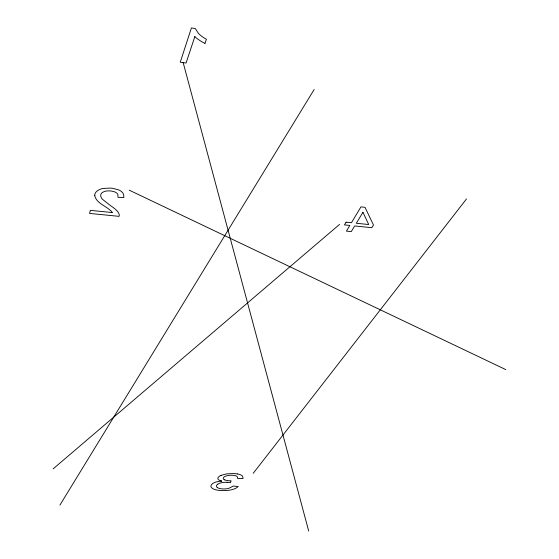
<?xml version="1.0" encoding="UTF-8"?>
<svg xmlns="http://www.w3.org/2000/svg" width="559" height="559" viewBox="0 0 559 559"><rect width="100%" height="100%" fill="white"/><g stroke="black" fill="none" stroke-linecap="round" stroke-linejoin="round"><path stroke-width="0.84" d="M194.846 36.573L186.077 63.02L180.25 62.231L191.402 27.95L195.28 28.509L198.347 33.24A36.922 26.58 -5.1 0 0 199.423 34.33A37.921 27.314 -5.1 0 0 206.418 39.263L204.999 43.357M59.925 505.077L314.165 89.51M253.213 473.312L466.513 198.927M53.147 468.861L339.565 224.397M217.703 484.22L216.871 485.016A10.852 4.123 -4.1 0 0 216.564 485.547L216.438 486.064A8.49 3.221 -4 0 0 217.241 487.455L217.444 487.595M221.112 475.339L226.64 473.878L233.424 473.543A17.056 6.54 -4.1 0 1 234.64 473.613L237.358 473.934M227.017 482.277L224.432 482.312A7.875 2.991 -4 0 0 220.91 482.864A8.434 3.207 -4 0 0 219.855 483.179A7.798 2.963 -4 0 0 217.703 484.22M221.175 480.971L221.783 481.131L218.995 481.39A9.657 3.675 -3.9 0 0 212.783 483.472L211.616 484.541A15.505 5.89 -4 0 0 211.183 485.198L210.918 486.232A12.263 4.661 -4 0 0 211.54 487.665L212.315 488.321A15.037 5.716 -4 0 0 213.391 488.936L213.804 489.125A13.647 5.185 -4 0 0 217.339 490.131L220.574 490.522A19.118 7.295 -4.1 0 0 222.699 490.62L227.199 490.467A12.668 4.807 -4 0 0 231.314 489.81A13.5 5.129 -4 0 0 232.935 489.37A12.571 4.772 -4 0 0 236.422 487.902L238.204 486.512L233.313 486.044L228.687 488.391A7.54 2.858 -4 0 1 224.564 488.957L223.46 488.957A10.188 3.871 -4 0 1 222.216 488.894L221.399 488.818A8.35 3.172 -4 0 1 218.408 488.105L218.15 487.986A9.678 3.675 -4 0 1 217.444 487.595M224.788 479.888L224.082 479.566A5.562 2.145 -4.1 0 1 223.376 478.93L223.341 478.001A9.182 3.536 -4.2 0 1 223.628 477.505L223.998 477.1A6.394 2.467 -4.1 0 1 226.109 475.995A7.015 2.704 -4.1 0 1 226.688 475.821A6.673 2.571 -4.1 0 1 229.966 475.283L231.419 475.248A9.734 3.738 -4.1 0 1 232.544 475.29L233.914 475.416A7.071 2.725 -4.1 0 1 236.702 476.247A6.939 2.669 -4.1 0 1 237.191 476.589L237.743 478.644L243.13 478.483L242.543 476.149A12.039 4.633 -4.1 0 0 237.358 473.934M129.206 190.158L505.853 369.639M183.17 62.629L308.701 531.05M194.798 36.601A33.037 23.695 -4.6 0 0 199.165 40.031A43.895 31.618 -5.2 0 0 204.971 43.385M221.203 480.957A10.188 3.927 -4.1 0 1 218.324 479.545A9.363 3.613 -4.1 0 1 218.164 477.477A10.894 4.199 -4.1 0 1 221.112 475.339M224.767 479.901A11.25 4.339 -4.2 0 0 230.259 480.817A5.38 2.068 -4.1 0 0 230.574 480.824L231.105 480.824L230.483 482.655A15.938 6.023 -4 0 0 227.031 482.263M94.716 195.259C95.945 202.931 105.169 205.537 110.256 210.331A16.637 9.559 0.4 0 1 110.591 210.61A18.426 10.579 0.5 0 1 112.408 212.56L90.383 210.366L89.545 213.419L119.046 216.347A9.894 5.695 0 0 0 119.095 214.097A21.13 12.13 0.4 0 0 116.244 210.079L114.784 208.731A74.347 41.548 1.6 0 0 110.521 205.628L102.451 199.297A19.279 11.404 -0.2 0 1 101.717 198.417L100.613 195.985L100.976 194.057A7.484 4.416 0.2 0 1 103.059 192.128L103.366 191.975A8.685 5.122 0.2 0 1 104.03 191.681A8.036 4.738 0.2 0 1 107.503 190.905L110.193 190.926A12.829 7.54 0.2 0 1 111.653 191.094L114.218 191.716A8.036 4.738 0.1 0 1 116.74 193.093A7.854 4.633 0.1 0 1 117.844 194.476L117.991 197.313L123.818 197.558L123.728 194.874L122.826 192.946A11.893 7.015 0.1 0 0 121.562 191.604A12.494 7.372 0.1 0 0 118.808 189.955L112.946 188.383A23.66 13.849 0.2 0 0 110.535 188.103L103.247 188.397A12.361 7.295 0.2 0 0 100.236 189.263L98.223 190.242A11.753 6.939 0.3 0 0 95.778 192.38L95.156 193.463A14.513 8.56 0.2 0 0 94.883 194.239L94.716 195.259M346.049 222.196L344.456 224.9L349.822 225.445L346.419 231.119L351.262 231.608L354.692 225.948L371.798 227.695L373.482 225.025L365.006 207.312L360.946 206.879L351.436 222.748L346.049 222.196M362.952 212.294L356.321 223.258L368.716 224.536L362.952 212.294"/></g></svg>
